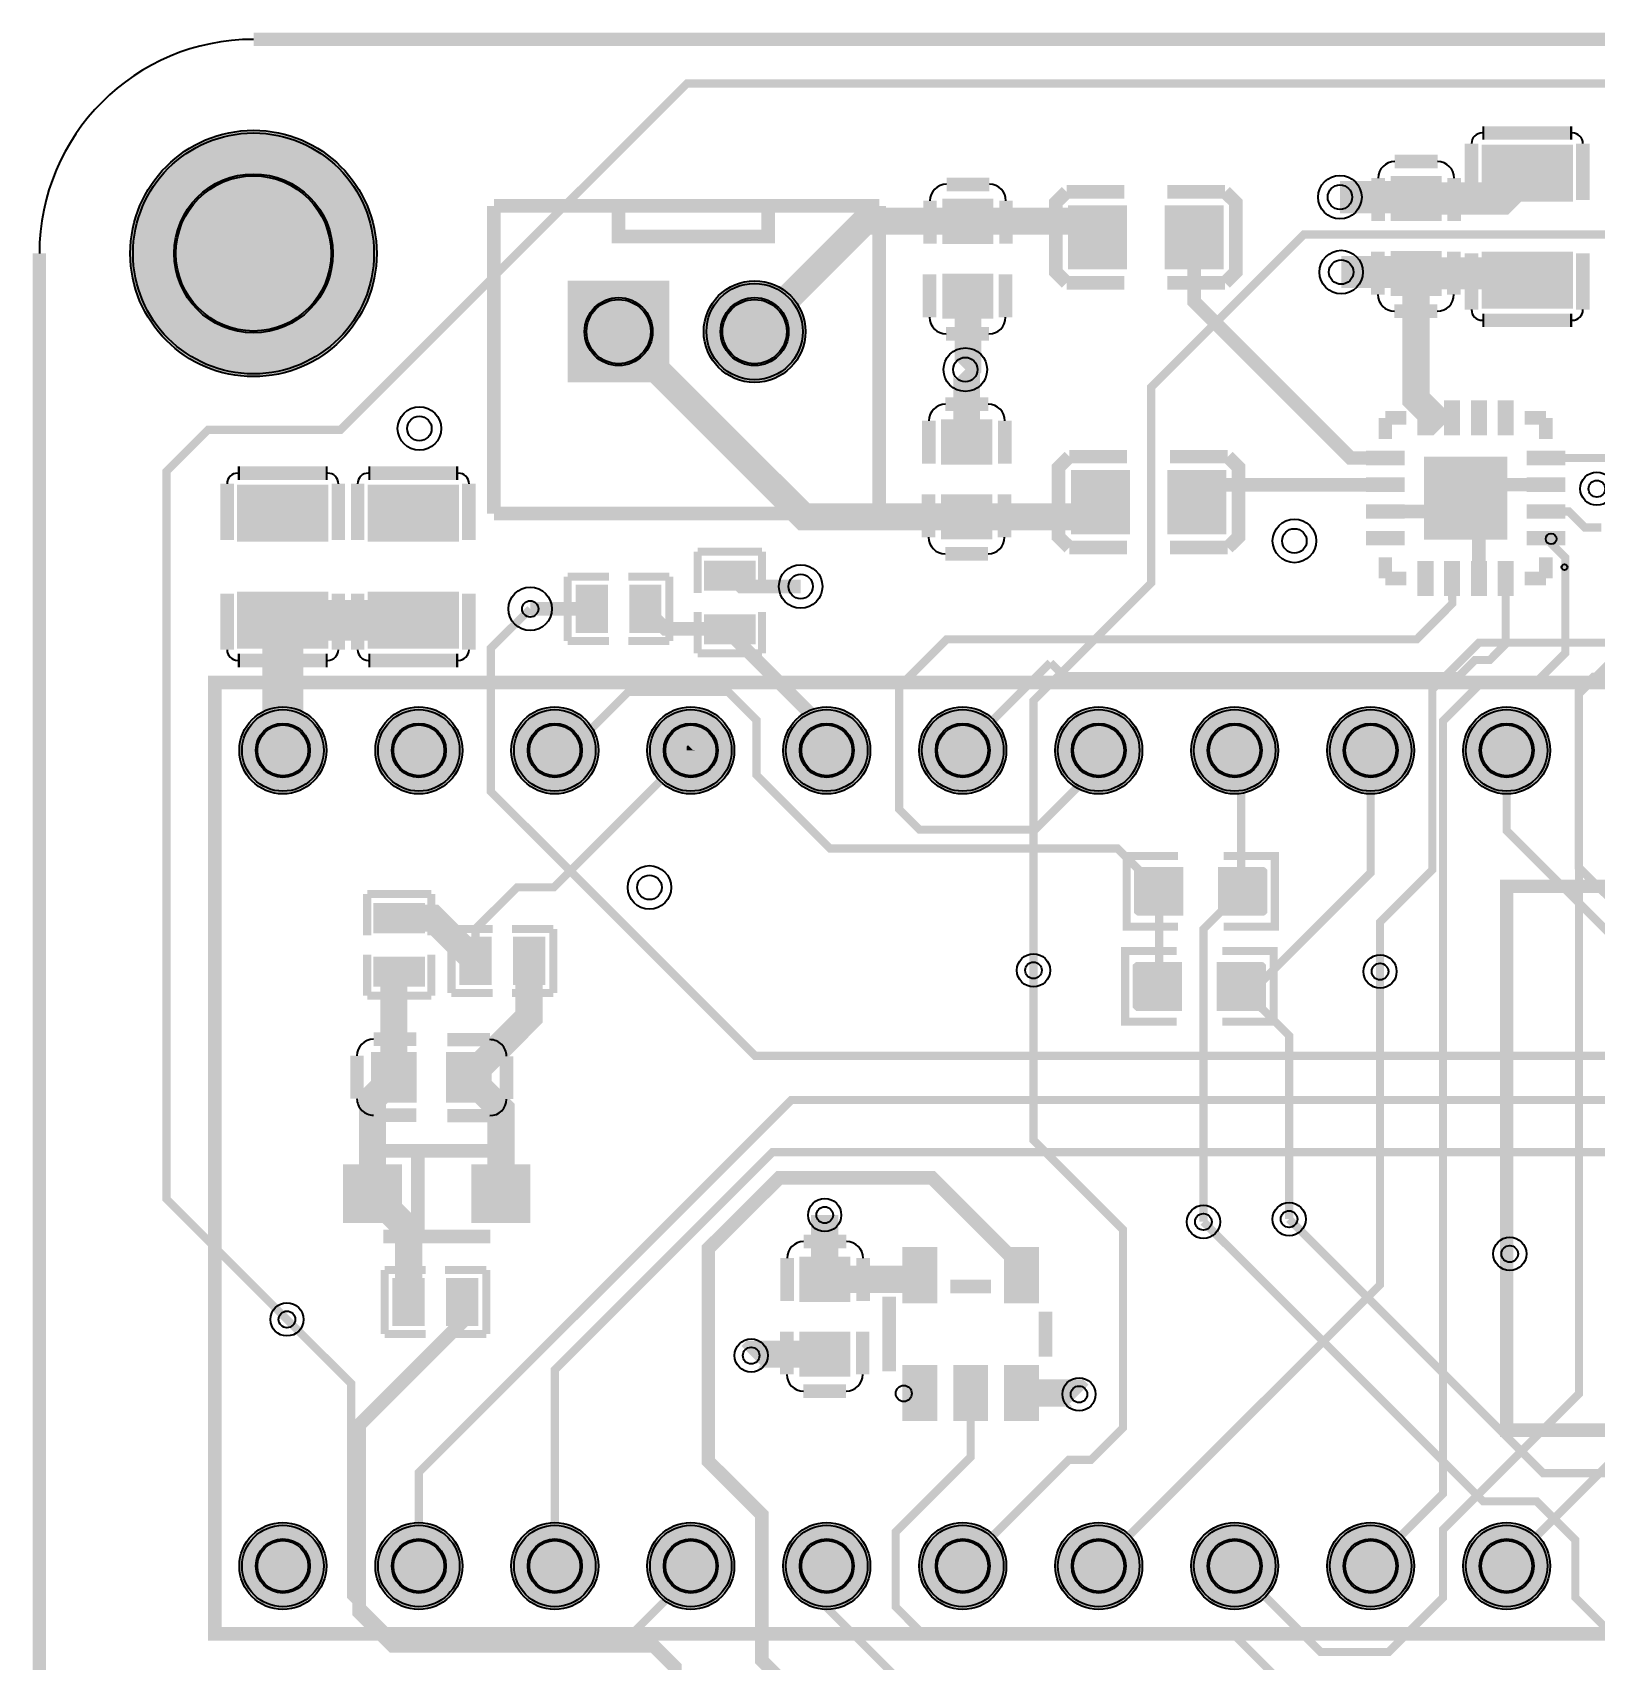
# Model space of a CAD drawing. Extents: x -5 to 3155, y -2761 to 5.
# Drawn here: x -5 to 1144, y -1192 to 5 of the extents above; entities that cross this region are included whole.
import ezdxf

# ---------------------------------------------------------------- set-up
doc = ezdxf.new("R2010")
doc.units = 9
for name, color, linetype, true_color in [('BoardOutLine', 7, 'Continuous', 0xff00ff), ('BottomLayer', 7, 'Continuous', 0x0000ff), ('BottomSolderMaskLayer', 7, 'Continuous', 0xaa00ff), ('Document', 7, 'Continuous', 0xffffff), ('Hole', 7, 'Continuous', 0x222222), ('Multi-Layer', 7, 'Continuous', 0xc0c0c0), ('TopLayer', 7, 'Continuous', 0xff0000), ('TopPasteMaskLayer', 7, 'Continuous', 0x808080), ('TopSilkLayer', 7, 'Continuous', 0xffcc00), ('TopSolderMaskLayer', 7, 'Continuous', 0x800080)]:
    doc.layers.add(name, color=color, linetype=linetype, true_color=true_color)

msp = doc.modelspace()

# ---------------------------------------------------------------- hatches: boundary and pattern name
at = {"layer": 'BottomSolderMaskLayer'}
for points in [[(66.9, -157.5, 1), (248.1, -157.5, 1)], [(388.6, -177.6), (463.4, -177.6), (463.4, -252.4), (388.6, -252.4)], [(488.6, -215, 1), (563.4, -215, 1)], [(147.1, -523.1, 1), (211.1, -523.1, 1)], [(247.1, -523.1, 1), (311.1, -523.1, 1)], [(347.1, -523.1, 1), (411.1, -523.1, 1)], [(447.1, -523.1, 1), (511.1, -523.1, 1)], [(547.1, -523.1, 1), (611.1, -523.1, 1)], [(647.1, -523.1, 1), (711.1, -523.1, 1)], [(747.1, -523.1, 1), (811.1, -523.1, 1)], [(847.1, -523.1, 1), (911.1, -523.1, 1)], [(947.1, -523.1, 1), (1011.1, -523.1, 1)], [(1047.1, -523.1, 1), (1111.1, -523.1, 1)], [(147.1, -1123.1, 1), (211.1, -1123.1, 1)], [(247.1, -1123.1, 1), (311.1, -1123.1, 1)], [(347.1, -1123.1, 1), (411.1, -1123.1, 1)], [(447.1, -1123.1, 1), (511.1, -1123.1, 1)], [(547.1, -1123.1, 1), (611.1, -1123.1, 1)], [(647.1, -1123.1, 1), (711.1, -1123.1, 1)], [(747.1, -1123.1, 1), (811.1, -1123.1, 1)], [(847.1, -1123.1, 1), (911.1, -1123.1, 1)], [(947.1, -1123.1, 1), (1011.1, -1123.1, 1)], [(1047.1, -1123.1, 1), (1111.1, -1123.1, 1)]]:
    msp.add_hatch(color=256, dxfattribs=at).paths.add_polyline_path(points)
at = {"layer": 'Multi-Layer'}
for points in [[(390.6, -179.6), (461.4, -179.6), (461.4, -250.4), (390.6, -250.4)], [(490.6, -215, 1), (561.4, -215, 1)], [(149.1, -523.1, 1), (209.1, -523.1, 1)], [(249.1, -523.1, 1), (309.1, -523.1, 1)], [(349.1, -523.1, 1), (409.1, -523.1, 1)], [(449.1, -523.1, 1), (509.1, -523.1, 1)], [(549.1, -523.1, 1), (609.1, -523.1, 1)], [(649.1, -523.1, 1), (709.1, -523.1, 1)], [(749.1, -523.1, 1), (809.1, -523.1, 1)], [(849.1, -523.1, 1), (909.1, -523.1, 1)], [(949.1, -523.1, 1), (1009.1, -523.1, 1)], [(1049.1, -523.1, 1), (1109.1, -523.1, 1)], [(149.1, -1123.1, 1), (209.1, -1123.1, 1)], [(249.1, -1123.1, 1), (309.1, -1123.1, 1)], [(349.1, -1123.1, 1), (409.1, -1123.1, 1)], [(449.1, -1123.1, 1), (509.1, -1123.1, 1)], [(549.1, -1123.1, 1), (609.1, -1123.1, 1)], [(649.1, -1123.1, 1), (709.1, -1123.1, 1)], [(749.1, -1123.1, 1), (809.1, -1123.1, 1)], [(849.1, -1123.1, 1), (909.1, -1123.1, 1)], [(949.1, -1123.1, 1), (1009.1, -1123.1, 1)], [(1049.1, -1123.1, 1), (1109.1, -1123.1, 1)]]:
    msp.add_hatch(color=256, dxfattribs=at).paths.add_polyline_path(points)
at = {"layer": 'TopLayer'}
for points in [[(1124.7, -78.7), (1124.7, -118.1), (1063.7, -118.1), (1063.7, -78.7)], [(994.8, -132.8), (994.8, -101.3), (1030.3, -101.3), (1030.3, -132.8)], [(665.2, -149.6), (665.2, -118.1), (700.6, -118.1), (700.6, -149.6)], [(798, -167.3), (758.6, -167.3), (758.6, -124), (798, -124)], [(868.9, -167.3), (829.5, -167.3), (829.5, -124), (868.9, -124)], [(994.8, -188), (994.8, -156.5), (1030.3, -156.5), (1030.3, -188)], [(1124.7, -157.4), (1124.7, -196.8), (1063.7, -196.8), (1063.7, -157.4)], [(665.2, -204.7), (665.2, -173.2), (700.6, -173.2), (700.6, -204.7)], [(1014.4, -266.6), (1024.3, -266.6), (1024.3, -290.3), (1014.4, -290.3)], [(1034.1, -266.6), (1043.9, -266.6), (1043.9, -290.3), (1034.1, -290.3)], [(1053.8, -266.6), (1063.6, -266.6), (1063.6, -290.3), (1053.8, -290.3)], [(1073.5, -266.6), (1083.3, -266.6), (1083.3, -290.3), (1073.5, -290.3)], [(699.6, -280.4), (699.6, -311.9), (664.2, -311.9), (664.2, -280.4)], [(978.1, -312.9), (978.1, -303.1), (1001.7, -303.1), (1001.7, -312.9)], [(1078.5, -367), (1019.4, -367), (1019.4, -308), (1078.5, -308)], [(1119.8, -303), (1119.8, -312.8), (1096.2, -312.8), (1096.2, -303)], [(800, -362.1), (760.6, -362.1), (760.6, -318.8), (800, -318.8)], [(870.9, -362.1), (831.5, -362.1), (831.5, -318.8), (870.9, -318.8)], [(978.1, -332.6), (978.1, -322.7), (1001.7, -322.7), (1001.7, -332.6)], [(1025.3, -313.9), (1072.6, -313.9), (1072.6, -361.1), (1025.3, -361.1), (1025.3, -313.9)], [(1119.8, -322.7), (1119.8, -332.5), (1096.2, -332.5), (1096.2, -322.7)], [(209.5, -328.9), (209.5, -368.3), (148.5, -368.3), (148.5, -328.9)], [(305.5, -328.9), (305.5, -368.3), (244.5, -368.3), (244.5, -328.9)], [(699.6, -335.5), (699.6, -367), (664.2, -367), (664.2, -335.5)], [(978.1, -352.3), (978.1, -342.4), (1001.7, -342.4), (1001.7, -352.3)], [(1119.8, -342.4), (1119.8, -352.2), (1096.2, -352.2), (1096.2, -342.4)], [(978.1, -371.9), (978.1, -362.1), (1001.7, -362.1), (1001.7, -371.9)], [(1119.8, -362.1), (1119.8, -371.9), (1096.2, -371.9), (1096.2, -362.1)], [(492, -404.4), (492, -384.7), (523.5, -384.7), (523.5, -404.4)], [(1024.3, -408.4), (1014.4, -408.4), (1014.4, -384.8), (1024.3, -384.8)], [(1043.9, -408.4), (1034.1, -408.4), (1034.1, -384.8), (1043.9, -384.8)], [(1063.6, -408.4), (1053.8, -408.4), (1053.8, -384.8), (1063.6, -384.8)], [(1083.3, -408.4), (1073.5, -408.4), (1073.5, -384.8), (1083.3, -384.8)], [(396.5, -403.3), (416.2, -403.3), (416.2, -434.7), (396.5, -434.7)], [(435.8, -403.3), (455.5, -403.3), (455.5, -434.7), (435.8, -434.7)], [(209.5, -407.7), (209.5, -447.1), (148.5, -447.1), (148.5, -407.7)], [(305.5, -407.7), (305.5, -447.1), (244.5, -447.1), (244.5, -407.7)], [(492, -443.8), (492, -424.1), (523.5, -424.1), (523.5, -443.8)], [(840.3, -643.8), (840.3, -609.8), (808.6, -609.8), (808.6, -643.8)], [(867.9, -643.8), (867.9, -609.8), (899.6, -609.8), (899.6, -643.8)], [(280.4, -636.6), (280.4, -656.3), (248.9, -656.3), (248.9, -636.6)], [(330.6, -693.7), (310.9, -693.7), (310.9, -662.2), (330.6, -662.2)], [(370, -693.7), (350.3, -693.7), (350.3, -662.2), (370, -662.2)], [(280.4, -676), (280.4, -695.7), (248.9, -695.7), (248.9, -676)], [(839.3, -713.7), (839.3, -679.7), (807.6, -679.7), (807.6, -713.7)], [(866.9, -713.7), (866.9, -679.7), (898.7, -679.7), (898.7, -713.7)], [(276.5, -781.3), (245, -781.3), (245, -745.9), (276.5, -745.9)], [(331.6, -781.3), (300.1, -781.3), (300.1, -745.9), (331.6, -745.9)], [(264.7, -868.9), (225.3, -868.9), (225.3, -829.5), (264.7, -829.5)], [(359.2, -868.9), (319.8, -868.9), (319.8, -829.5), (359.2, -829.5)], [(595.3, -896.4), (595.3, -927.9), (559.9, -927.9), (559.9, -896.4)], [(635.7, -889.5), (659.3, -889.5), (659.3, -928.9), (635.7, -928.9)], [(710.5, -889.5), (734.1, -889.5), (734.1, -928.9), (710.5, -928.9)], [(281.4, -944.6), (261.7, -944.6), (261.7, -913.2), (281.4, -913.2)], [(320.8, -944.6), (301.1, -944.6), (301.1, -913.2), (320.8, -913.2)], [(595.3, -951.5), (595.3, -983), (559.9, -983), (559.9, -951.5)], [(635.7, -976.1), (659.3, -976.1), (659.3, -1015.5), (635.7, -1015.5)], [(673.1, -976.1), (696.7, -976.1), (696.7, -1015.5), (673.1, -1015.5)], [(710.5, -976.1), (734.1, -976.1), (734.1, -1015.5), (710.5, -1015.5)]]:
    msp.add_hatch(color=256, dxfattribs=at).paths.add_polyline_path(points)
at = {"layer": 'TopPasteMaskLayer'}
for points in [[(1124.7, -78.7), (1124.7, -118.1), (1063.7, -118.1), (1063.7, -78.7)], [(994.8, -132.8), (994.8, -101.3), (1030.3, -101.3), (1030.3, -132.8)], [(665.2, -149.6), (665.2, -118.1), (700.6, -118.1), (700.6, -149.6)], [(798, -167.3), (758.6, -167.3), (758.6, -124), (798, -124)], [(868.9, -167.3), (829.5, -167.3), (829.5, -124), (868.9, -124)], [(994.8, -188), (994.8, -156.5), (1030.3, -156.5), (1030.3, -188)], [(1124.7, -157.4), (1124.7, -196.8), (1063.7, -196.8), (1063.7, -157.4)], [(665.2, -204.7), (665.2, -173.2), (700.6, -173.2), (700.6, -204.7)], [(1014.4, -266.6), (1024.3, -266.6), (1024.3, -290.3), (1014.4, -290.3)], [(1034.1, -266.6), (1043.9, -266.6), (1043.9, -290.3), (1034.1, -290.3)], [(1053.8, -266.6), (1063.6, -266.6), (1063.6, -290.3), (1053.8, -290.3)], [(1073.5, -266.6), (1083.3, -266.6), (1083.3, -290.3), (1073.5, -290.3)], [(699.6, -280.4), (699.6, -311.9), (664.2, -311.9), (664.2, -280.4)], [(978.1, -312.9), (978.1, -303.1), (1001.7, -303.1), (1001.7, -312.9)], [(1119.8, -303), (1119.8, -312.8), (1096.2, -312.8), (1096.2, -303)], [(800, -362.1), (760.6, -362.1), (760.6, -318.8), (800, -318.8)], [(870.9, -362.1), (831.5, -362.1), (831.5, -318.8), (870.9, -318.8)], [(978.1, -332.6), (978.1, -322.7), (1001.7, -322.7), (1001.7, -332.6)], [(1072.6, -361.1), (1025.3, -361.1), (1025.3, -313.9), (1072.6, -313.9)], [(1119.8, -322.7), (1119.8, -332.5), (1096.2, -332.5), (1096.2, -322.7)], [(209.5, -328.9), (209.5, -368.3), (148.5, -368.3), (148.5, -328.9)], [(305.5, -328.9), (305.5, -368.3), (244.5, -368.3), (244.5, -328.9)], [(699.6, -335.5), (699.6, -367), (664.2, -367), (664.2, -335.5)], [(978.1, -352.3), (978.1, -342.4), (1001.7, -342.4), (1001.7, -352.3)], [(1119.8, -342.4), (1119.8, -352.2), (1096.2, -352.2), (1096.2, -342.4)], [(978.1, -371.9), (978.1, -362.1), (1001.7, -362.1), (1001.7, -371.9)], [(1119.8, -362.1), (1119.8, -371.9), (1096.2, -371.9), (1096.2, -362.1)], [(492, -404.4), (492, -384.7), (523.5, -384.7), (523.5, -404.4)], [(1024.3, -408.4), (1014.4, -408.4), (1014.4, -384.8), (1024.3, -384.8)], [(1043.9, -408.4), (1034.1, -408.4), (1034.1, -384.8), (1043.9, -384.8)], [(1063.6, -408.4), (1053.8, -408.4), (1053.8, -384.8), (1063.6, -384.8)], [(1083.3, -408.4), (1073.5, -408.4), (1073.5, -384.8), (1083.3, -384.8)], [(396.5, -403.3), (416.2, -403.3), (416.2, -434.7), (396.5, -434.7)], [(435.8, -403.3), (455.5, -403.3), (455.5, -434.7), (435.8, -434.7)], [(209.5, -407.7), (209.5, -447.1), (148.5, -447.1), (148.5, -407.7)], [(305.5, -407.7), (305.5, -447.1), (244.5, -447.1), (244.5, -407.7)], [(492, -443.8), (492, -424.1), (523.5, -424.1), (523.5, -443.8)], [(807.1, -644.5), (838.6, -644.5), (840.5, -642.6), (840.5, -633.6), (826, -633.6), (826, -620.6), (840.5, -620.6), (840.5, -611.1), (838.6, -609.1), (807.1, -609.1), (805.1, -611.1), (805.1, -642.6)], [(901.2, -609.1), (869.7, -609.1), (867.7, -611.1), (867.7, -620), (882.3, -620), (882.3, -633), (867.7, -633), (867.7, -642.6), (869.7, -644.5), (901.2, -644.5), (903.1, -642.6), (903.1, -611.1)], [(280.4, -636.6), (280.4, -656.3), (248.9, -656.3), (248.9, -636.6)], [(330.6, -693.7), (310.9, -693.7), (310.9, -662.2), (330.6, -662.2)], [(370, -693.7), (350.3, -693.7), (350.3, -662.2), (370, -662.2)], [(280.4, -676), (280.4, -695.7), (248.9, -695.7), (248.9, -676)], [(806.1, -714.4), (837.6, -714.4), (839.5, -712.4), (839.5, -703.4), (825, -703.4), (825, -690.5), (839.5, -690.5), (839.5, -680.9), (837.6, -679), (806.1, -679), (804.1, -680.9), (804.1, -712.4)], [(900.2, -679), (868.7, -679), (866.7, -680.9), (866.7, -689.9), (881.3, -689.9), (881.3, -702.9), (866.7, -702.9), (866.7, -712.4), (868.7, -714.4), (900.2, -714.4), (902.1, -712.4), (902.1, -680.9)], [(276.5, -781.3), (245, -781.3), (245, -745.9), (276.5, -745.9)], [(331.6, -781.3), (300.1, -781.3), (300.1, -745.9), (331.6, -745.9)], [(264.7, -868.9), (225.3, -868.9), (225.3, -829.5), (264.7, -829.5)], [(359.2, -868.9), (319.8, -868.9), (319.8, -829.5), (359.2, -829.5)], [(595.3, -896.4), (595.3, -927.9), (559.9, -927.9), (559.9, -896.4)], [(635.7, -889.5), (659.3, -889.5), (659.3, -928.9), (635.7, -928.9)], [(710.5, -889.5), (734.1, -889.5), (734.1, -928.9), (710.5, -928.9)], [(281.4, -944.6), (261.7, -944.6), (261.7, -913.2), (281.4, -913.2)], [(320.8, -944.6), (301.1, -944.6), (301.1, -913.2), (320.8, -913.2)], [(595.3, -951.5), (595.3, -983), (559.9, -983), (559.9, -951.5)], [(635.7, -976.1), (659.3, -976.1), (659.3, -1015.5), (635.7, -1015.5)], [(673.1, -976.1), (696.7, -976.1), (696.7, -1015.5), (673.1, -1015.5)], [(710.5, -976.1), (734.1, -976.1), (734.1, -1015.5), (710.5, -1015.5)]]:
    msp.add_hatch(color=256, dxfattribs=at).paths.add_polyline_path(points)
at = {"layer": 'TopSolderMaskLayer'}
for points in [[(66.9, -157.5, 1), (248.1, -157.5, 1)], [(1127.8, -77.4), (1127.8, -119.4), (1060.6, -119.4), (1060.6, -77.4)], [(993.7, -133.7), (993.7, -100.5), (1031.4, -100.5), (1031.4, -133.7)], [(664.1, -150.5), (664.1, -117.2), (701.7, -117.2), (701.7, -150.5)], [(800, -169.3), (756.6, -169.3), (756.6, -122), (800, -122)], [(870.9, -169.3), (827.5, -169.3), (827.5, -122), (870.9, -122)], [(993.7, -188.8), (993.7, -155.6), (1031.4, -155.6), (1031.4, -188.8)], [(1127.8, -156.2), (1127.8, -198.1), (1060.6, -198.1), (1060.6, -156.2)], [(388.6, -177.6), (463.4, -177.6), (463.4, -252.4), (388.6, -252.4)], [(488.6, -215, 1), (563.4, -215, 1)], [(664.1, -205.6), (664.1, -172.3), (701.7, -172.3), (701.7, -205.6)], [(1013.4, -265.6), (1025.3, -265.6), (1025.3, -291.3), (1013.4, -291.3)], [(1033.1, -265.6), (1044.9, -265.6), (1044.9, -291.3), (1033.1, -291.3)], [(1052.8, -265.6), (1064.6, -265.6), (1064.6, -291.3), (1052.8, -291.3)], [(1072.5, -265.6), (1084.3, -265.6), (1084.3, -291.3), (1072.5, -291.3)], [(700.8, -279.5), (700.8, -312.8), (663.1, -312.8), (663.1, -279.5)], [(975.7, -313.3), (975.7, -302.6), (1004.1, -302.6), (1004.1, -313.3)], [(1079.5, -368), (1018.4, -368), (1018.4, -307), (1079.5, -307)], [(1122.2, -302.6), (1122.2, -313.3), (1093.8, -313.3), (1093.8, -302.6)], [(802, -364.1), (758.6, -364.1), (758.6, -316.8), (802, -316.8)], [(872.9, -364.1), (829.5, -364.1), (829.5, -316.8), (872.9, -316.8)], [(975.7, -333), (975.7, -322.3), (1004.1, -322.3), (1004.1, -333)], [(1122.2, -322.3), (1122.2, -332.9), (1093.8, -332.9), (1093.8, -322.3)], [(212.6, -327.7), (212.6, -369.6), (145.4, -369.6), (145.4, -327.7)], [(308.6, -327.7), (308.6, -369.6), (241.4, -369.6), (241.4, -327.7)], [(700.8, -334.7), (700.8, -367.9), (663.1, -367.9), (663.1, -334.7)], [(975.7, -352.7), (975.7, -342), (1004.1, -342), (1004.1, -352.7)], [(1122.2, -342), (1122.2, -352.6), (1093.8, -352.6), (1093.8, -342)], [(975.7, -372.3), (975.7, -361.6), (1004.1, -361.6), (1004.1, -372.3)], [(1122.2, -361.6), (1122.2, -372.3), (1093.8, -372.3), (1093.8, -361.6)], [(488.8, -405.7), (488.8, -383.5), (526.7, -383.5), (526.7, -405.7)], [(1025.3, -409.4), (1013.4, -409.4), (1013.4, -383.8), (1025.3, -383.8)], [(1044.9, -409.4), (1033.1, -409.4), (1033.1, -383.8), (1044.9, -383.8)], [(1064.6, -409.4), (1052.8, -409.4), (1052.8, -383.8), (1064.6, -383.8)], [(1084.3, -409.4), (1072.5, -409.4), (1072.5, -383.8), (1084.3, -383.8)], [(212.6, -406.4), (212.6, -448.3), (145.4, -448.3), (145.4, -406.4)], [(308.6, -406.4), (308.6, -448.3), (241.4, -448.3), (241.4, -406.4)], [(394.5, -401.3), (418.2, -401.3), (418.2, -436.7), (394.5, -436.7)], [(433.8, -401.3), (457.5, -401.3), (457.5, -436.7), (433.8, -436.7)], [(488.8, -445), (488.8, -422.9), (526.7, -422.9), (526.7, -445)], [(147.1, -523.1, 1), (211.1, -523.1, 1)], [(247.1, -523.1, 1), (311.1, -523.1, 1)], [(347.1, -523.1, 1), (411.1, -523.1, 1)], [(447.1, -523.1, 1), (511.1, -523.1, 1)], [(547.1, -523.1, 1), (611.1, -523.1, 1)], [(647.1, -523.1, 1), (711.1, -523.1, 1)], [(747.1, -523.1, 1), (811.1, -523.1, 1)], [(847.1, -523.1, 1), (911.1, -523.1, 1)], [(947.1, -523.1, 1), (1011.1, -523.1, 1)], [(1047.1, -523.1, 1), (1111.1, -523.1, 1)], [(841.3, -644.8), (841.3, -608.8), (807.6, -608.8), (807.6, -644.8)], [(866.9, -644.8), (866.9, -608.8), (900.6, -608.8), (900.6, -644.8)], [(283.6, -635.4), (283.6, -657.6), (245.7, -657.6), (245.7, -635.4)], [(332.6, -695.7), (308.9, -695.7), (308.9, -660.2), (332.6, -660.2)], [(372, -695.7), (348.3, -695.7), (348.3, -660.2), (372, -660.2)], [(283.6, -674.8), (283.6, -696.9), (245.7, -696.9), (245.7, -674.8)], [(840.3, -714.7), (840.3, -678.7), (806.6, -678.7), (806.6, -714.7)], [(865.9, -714.7), (865.9, -678.7), (899.7, -678.7), (899.7, -714.7)], [(277.5, -782.3), (244, -782.3), (244, -744.9), (277.5, -744.9)], [(332.6, -782.3), (299.1, -782.3), (299.1, -744.9), (332.6, -744.9)], [(266.7, -870.9), (223.3, -870.9), (223.3, -827.5), (266.7, -827.5)], [(361.2, -870.9), (317.8, -870.9), (317.8, -827.5), (361.2, -827.5)], [(596.5, -895.5), (596.5, -928.8), (558.8, -928.8), (558.8, -895.5)], [(634.7, -888.5), (660.3, -888.5), (660.3, -929.9), (634.7, -929.9)], [(709.5, -888.5), (735.1, -888.5), (735.1, -929.9), (709.5, -929.9)], [(283.4, -946.6), (259.7, -946.6), (259.7, -911.2), (283.4, -911.2)], [(322.8, -946.6), (299.1, -946.6), (299.1, -911.2), (322.8, -911.2)], [(596.5, -950.6), (596.5, -983.9), (558.8, -983.9), (558.8, -950.6)], [(634.7, -975.2), (660.3, -975.2), (660.3, -1016.5), (634.7, -1016.5)], [(672.1, -975.2), (697.7, -975.2), (697.7, -1016.5), (672.1, -1016.5)], [(709.5, -975.2), (735.1, -975.2), (735.1, -1016.5), (709.5, -1016.5)], [(147.1, -1123.1, 1), (211.1, -1123.1, 1)], [(247.1, -1123.1, 1), (311.1, -1123.1, 1)], [(347.1, -1123.1, 1), (411.1, -1123.1, 1)], [(447.1, -1123.1, 1), (511.1, -1123.1, 1)], [(547.1, -1123.1, 1), (611.1, -1123.1, 1)], [(647.1, -1123.1, 1), (711.1, -1123.1, 1)], [(747.1, -1123.1, 1), (811.1, -1123.1, 1)], [(847.1, -1123.1, 1), (911.1, -1123.1, 1)], [(947.1, -1123.1, 1), (1011.1, -1123.1, 1)], [(1047.1, -1123.1, 1), (1111.1, -1123.1, 1)]]:
    msp.add_hatch(color=256, dxfattribs=at).paths.add_polyline_path(points)

# ---------------------------------------------------------------- linework, layer by layer
at = {"layer": 'BoardOutLine', "const_width": 10}
for points in [[(157.5, 0), (2992.1, 0)], [(0, -2598.4), (0, -157.5)]]:
    msp.add_lwpolyline(points, dxfattribs=at)
at = {"layer": 'BoardOutLine'}
msp.add_arc((157.5, -157.5), 157.5, 90, 180, dxfattribs=at)
at = {"layer": 'BottomLayer', "const_width": 6}
for points in [[(2197.3, -84.6), (1467.2, -84.6), (1408.1, -143.6), (929.9, -143.6), (817.7, -255.8), (817.7, -399.9), (731.1, -486.5), (731.1, -684.8)], [(1644.2, -158.4), (1615.7, -186.9), (1615.7, -402.4), (1574.4, -443.8), (1058.8, -443.8), (1024.4, -478.2), (1024.4, -611), (986, -649.4), (986, -685.8)], [(361, -419), (332, -448), (332, -553.4), (526.5, -747.8), (1212.8, -747.8), (1527, -1062), (1800, -1062), (1832, -1094), (1832, -1209), (1907, -1284), (1907, -1495.7), (2058.5, -1647.2), (2058.5, -2277), (2296.7, -2515.1), (2506.3, -2515.1), (2543.7, -2477.7), (2543.7, -2441.3)], [(1279.1, -523.1), (1225, -469), (1143, -469), (1132, -480), (1132, -609), (1549, -1026), (2072, -1026), (2132, -1086), (2132, -1222), (2212.3, -1302.3), (2212.3, -1526.4)], [(2112.3, -1526.4), (2112.3, -1351.3), (1932, -1171), (1932, -1088), (1886, -1042), (1539, -1042), (1079.1, -582.1), (1079.1, -523.1)], [(279.1, -1123.1), (279.1, -1054.2), (553, -780.3), (1206.4, -780.3)], [(379.1, -1123.1), (379.1, -978.8), (539.2, -818.7), (1207.4, -818.7), (1207.4, -818.7)], [(856.1, -869.8), (1061.8, -1075.5), (1101.1, -1075.5), (1129.6, -1104), (1129.6, -1146.3), (1363.8, -1380.6), (1402.9, -1380.6)], [(919.1, -867.9), (1106, -1054.8), (1189.7, -1054.8), (1225.1, -1090.2)], [(479.1, -1123), (479.1, -1129.7), (433, -1175.9), (259.8, -1175.9), (229.3, -1145.4), (229.3, -988.9), (182.1, -941.7)]]:
    msp.add_lwpolyline(points, dxfattribs=at)
at = {"layer": 'BottomSolderMaskLayer'}
for centre, radius in [((157.5, -157.5), 90.6), ((157.5, -157.5), 58.4), ((526, -215), 37.4), ((426, -215), 25), ((526, -215), 25), ((179.1, -523.1), 32), ((279.1, -523.1), 32), ((379.1, -523.1), 32), ((479.1, -523.1), 32), ((579.1, -523.1), 32), ((679.1, -523.1), 32), ((779.1, -523.1), 32), ((879.1, -523.1), 32), ((979.1, -523.1), 32), ((1079.1, -523.1), 32), ((179.1, -523.1), 19.9), ((279.1, -523.1), 19.9), ((379.1, -523.1), 19.9), ((479.1, -523.1), 19.9), ((579.1, -523.1), 19.9), ((679.1, -523.1), 19.9), ((779.1, -523.1), 19.9), ((879.1, -523.1), 19.9), ((979.1, -523.1), 19.9), ((1079.1, -523.1), 19.9), ((179.1, -1123.1), 32), ((279.1, -1123.1), 32), ((379.1, -1123.1), 32), ((479.1, -1123.1), 32), ((579.1, -1123.1), 32), ((679.1, -1123.1), 32), ((779.1, -1123.1), 32), ((879.1, -1123.1), 32), ((979.1, -1123.1), 32), ((1079.1, -1123.1), 32), ((179.1, -1123.1), 19.9), ((279.1, -1123.1), 19.9), ((379.1, -1123.1), 19.9), ((479.1, -1123.1), 19.9), ((579.1, -1123.1), 19.9), ((679.1, -1123.1), 19.9), ((779.1, -1123.1), 19.9), ((879.1, -1123.1), 19.9), ((979.1, -1123.1), 19.9), ((1079.1, -1123.1), 19.9)]:
    msp.add_circle(centre, radius, dxfattribs=at)
at = {"layer": 'Document'}
for centre, radius in [((1111.8, -367.5), 3.94), ((635.7, -996.2), 5.91)]:
    msp.add_circle(centre, radius, dxfattribs=at)
at = {"layer": 'Hole'}
for centre, radius in [((956.5, -116.1), 9), ((957.4, -171.2), 9), ((681, -243), 9), ((279.5, -286.3), 9), ((1145.4, -330.6), 6.1), ((923, -369), 9), ((559.9, -402.5), 9), ((361, -419), 6), ((448.7, -623.9), 9), ((731.1, -684.9), 6.1), ((986, -685.8), 6.1), ((577.6, -864.9), 6.1), ((856.1, -869.9), 6.1), ((919.1, -867.9), 6.1), ((1081.4, -893.5), 6.1), ((182.1, -941.7), 6.1), ((523.5, -968.3), 6.1), ((764.6, -996.8), 6.1)]:
    msp.add_circle(centre, radius, dxfattribs=at)
at = {"layer": 'Multi-Layer'}
for centre, radius in [((157.5, -157.5), 88.6), ((157.5, -157.5), 57.1), ((956.5, -116.1), 16), ((957.4, -171.2), 16), ((426, -215), 23.6), ((526, -215), 35.4), ((526, -215), 23.6), ((681, -243), 16), ((279.5, -286.3), 16), ((1145.4, -330.6), 12.2), ((923, -369), 16), ((559.9, -402.5), 16), ((361, -419), 16), ((179.1, -523.1), 30), ((279.1, -523.1), 30), ((379.1, -523.1), 30), ((479.1, -523.1), 30), ((579.1, -523.1), 30), ((679.1, -523.1), 30), ((779.1, -523.1), 30), ((879.1, -523.1), 30), ((979.1, -523.1), 30), ((1079.1, -523.1), 30), ((179.1, -523.1), 18.7), ((279.1, -523.1), 18.7), ((379.1, -523.1), 18.7), ((479.1, -523.1), 18.7), ((579.1, -523.1), 18.7), ((679.1, -523.1), 18.7), ((779.1, -523.1), 18.7), ((879.1, -523.1), 18.7), ((979.1, -523.1), 18.7), ((1079.1, -523.1), 18.7), ((448.7, -623.9), 16), ((731.1, -684.9), 12.2), ((986, -685.8), 12.2), ((577.6, -864.9), 12.2), ((856.1, -869.9), 12.2), ((919.1, -867.9), 12.2), ((1081.4, -893.5), 12.2), ((182.1, -941.7), 12.2), ((523.5, -968.3), 12.2), ((764.6, -996.8), 12.2), ((179.1, -1123.1), 30), ((279.1, -1123.1), 30), ((379.1, -1123.1), 30), ((479.1, -1123.1), 30), ((579.1, -1123.1), 30), ((679.1, -1123.1), 30), ((779.1, -1123.1), 30), ((879.1, -1123.1), 30), ((979.1, -1123.1), 30), ((1079.1, -1123.1), 30), ((179.1, -1123.1), 18.7), ((279.1, -1123.1), 18.7), ((379.1, -1123.1), 18.7), ((479.1, -1123.1), 18.7), ((579.1, -1123.1), 18.7), ((679.1, -1123.1), 18.7), ((779.1, -1123.1), 18.7), ((879.1, -1123.1), 18.7), ((979.1, -1123.1), 18.7), ((1079.1, -1123.1), 18.7)]:
    msp.add_circle(centre, radius, dxfattribs=at)
at = {"layer": 'TopLayer'}
for points, const_width in [([(182.1, -941.7), (93.5, -853.1), (93.5, -317.8), (124, -287.3), (221.4, -287.3), (476.3, -32.5), (1278.2, -32.5), (1298.9, -53.1), (1298.9, -110.2), (1326.5, -137.7), (1968.4, -137.7), (2021.8, -191.1)], 6), ([(1094.2, -98.4), (1075.5, -117.1), (1012.5, -117.1)], 23.6), ([(1012.5, -117.1), (1011.6, -116.1), (956.5, -116.1)], 23.6), ([(526, -215), (607.2, -133.8), (682.9, -133.8)], 19.7), ([(778.3, -145.6), (766.5, -133.8), (682.9, -133.8)], 19.7), ([(989.9, -308), (964.3, -308), (849.2, -192.9), (849.2, -145.6)], 10), ([(957.4, -171.2), (1012.5, -171.2), (1012.5, -172.2)], 23.6), ([(1012.5, -172.2), (1094.2, -172.2), (1094.2, -177.1)], 23.6), ([(1012.5, -172.2), (1012.5, -264.7), (1032.2, -284.4)], 20), ([(682.9, -188.9), (682.9, -241.1), (681, -243)], 19.7), ([(426, -215), (562.3, -351.3), (681.9, -351.3)], 19.7), ([(681, -243), (681.9, -243.9), (681.9, -296.2)], 19.7), ([(1205.4, -308), (1108, -308), (1108, -307.9)], 6), ([(989.9, -327.7), (864, -327.7), (851.2, -340.5)], 10), ([(1115.9, -327.6), (1060.8, -327.6), (1049.9, -338.5), (1049, -337.5), (1049, -337.5)], 10), ([(780.3, -340.5), (769.5, -351.3), (681.9, -351.3)], 19.7), ([(982, -347.4), (1039.1, -347.4), (1049, -337.5)], 10), ([(1058.7, -404.4), (1058.7, -347.3), (1049, -337.5)], 10), ([(1108, -347.3), (1124.7, -347.3), (1136.5, -359.1), (1148.7, -359.1)], 6), ([(879.1, -1123.1), (942.4, -1186.4), (992.3, -1186.4), (1032.3, -1146.4), (1032.3, -1096.4), (1132.3, -996.4), (1132.3, -481.4), (1205.4, -408.3), (1205.4, -363.1)], 6), ([(1108, -367), (1122.3, -381.3), (1122.3, -451.4), (1102.3, -471.4), (1062.3, -471.4), (1032.3, -501.4), (1032.3, -1069.9), (979.1, -1123.1)], 6), ([(508, -394.3), (516.2, -402.5), (559.9, -402.5)], 10), ([(1039, -396.5), (1039.1, -415.1), (1013, -441.4), (667.3, -441.4), (632.3, -476.4), (632.3, -566.4), (647.3, -581.4), (732.3, -581.4), (779.1, -534.4), (779.1, -523)], 6), ([(1078.4, -396.6), (1078.4, -444.8), (1066.7, -456.6), (1055.8, -456.6), (1044, -468.4), (753.4, -468.4), (743.6, -458.5)], 6), ([(179, -427.4), (275, -427.4)], 30), ([(179, -427.4), (179.1, -427.5), (179.1, -523.1)], 30), ([(361, -419), (406.3, -419), (406.3, -419)], 10), ([(445.7, -419), (460.4, -433.7), (508, -433.7)], 10), ([(1079.1, -1123.1), (1176.9, -1025.3), (1176.9, -624.8), (1233, -568.8), (1233, -477.2), (1276.2, -433.9), (1276.2, -417.2)], 6), ([(508, -433.7), (508, -437.1), (579.1, -508.2), (579.1, -523.1)], 10), ([(743.6, -458.5), (679.1, -523)], 6), ([(597.3, -595.3), (581.5, -595.3), (527.4, -541.2), (527.4, -500.9), (506.8, -480.2), (433, -480.2), (390.1, -523.1), (379.1, -523.1)], 6), ([(479.1, -523.1), (378.3, -623.9), (351.3, -623.9), (320.8, -654.4), (320.8, -678)], 6), ([(479.2, -521.4), (479.1, -521.5), (479.1, -523.1)], 6), ([(1879.1, -523), (1879.1, -548.4), (1329.4, -1098.1), (1329.4, -1176.9), (1267.4, -1238.8), (943.6, -1238.8), (879.7, -1174.9), (651.4, -1174.9), (629.8, -1153.2), (629.8, -1098.1), (684.9, -1043), (684.9, -995.8)], 6), ([(879.1, -523.1), (883.8, -527.7), (883.8, -626.8)], 6), ([(979.1, -523), (979.1, -613), (895.4, -696.7), (882.8, -696.7)], 6), ([(824.5, -626.8), (793, -595.3), (597.3, -595.3)], 6), ([(823.5, -696.7), (823.5, -627.8), (824.5, -626.8)], 6), ([(883.8, -626.8), (856.1, -654.5), (856.1, -869.9)], 6), ([(320.8, -678), (289.3, -646.5), (264.7, -646.5)], 19.7), ([(360.1, -678), (360.1, -719.3), (315.9, -763.6)], 20), ([(264.7, -685.9), (260.7, -689.8), (260.7, -763.6)], 20), ([(679.1, -1123.1), (757.1, -1045), (773.4, -1045), (797, -1021.4), (797, -875.8), (731.1, -809.8), (731.1, -684.9)], 6), ([(986, -685.8), (986, -916.2), (779.1, -1123.1)], 6), ([(882.8, -696.7), (919.1, -732.9), (919.1, -867.9)], 6), ([(260.7, -763.6), (245, -779.3), (245, -849.2)], 20), ([(315.9, -763.6), (339.5, -787.2), (339.5, -849.2)], 20), ([(1087.3, -1440.6), (876.8, -1230), (568.8, -1230), (531.4, -1192.7), (531.4, -1085.4), (492, -1046.1), (492, -889.6), (544.2, -837.5), (656.4, -837.5), (721.3, -902.3)], 10), ([(245, -849.2), (271.6, -875.8), (271.6, -928.9)], 20), ([(577.6, -912.2), (577.6, -864.9), (577.6, -864.9)], 20), ([(647.5, -909.2), (644.5, -912.2), (577.6, -912.2)], 20), ([(311, -928.9), (311, -943.6), (235.2, -1019.4), (235.2, -1157.2), (259.8, -1181.8), (451.7, -1181.8), (467.4, -1197.5), (467.4, -1224.1), (493, -1249.7), (861, -1249.7), (902.3, -1291), (902.3, -1560.6)], 10), ([(523.5, -968.3), (524.5, -967.3), (577.6, -967.3)], 20), ([(579.1, -1123), (579.1, -1153.7), (628.8, -1203.4), (881.7, -1203.4), (952, -1273.7), (1117.3, -1273.7), (1179.8, -1336.3), (1179.8, -1885.3), (1229, -1934.5), (1960.1, -1934.5), (2017.2, -1877.5), (2017.2, -1435.6), (2258.3, -1194.6), (2854.6, -1194.6), (2908.7, -1140.4), (2908.7, -1017.7), (2959.7, -966.7)], 6), ([(722.3, -995.8), (763.6, -995.8), (764.6, -996.8)], 20)]:
    msp.add_lwpolyline(points, dxfattribs=dict(at, const_width=const_width))
at = {"layer": 'TopSilkLayer'}
for points, const_width in [([(1053.3, -118.1), (1053.3, -76.7)], 10), ([(1061.1, -68.9), (1062.7, -68.9)], 10), ([(1125.7, -68.9), (1062.7, -68.9)], 10), ([(1126.5, -68.9), (1125.7, -68.9)], 10), ([(1127.3, -68.9), (1125.7, -68.9)], 10), ([(1135.2, -118.1), (1135.2, -76.7)], 10), ([(996.8, -89.9), (1028.3, -89.9)], 10), ([(667.2, -106.7), (698.7, -106.7)], 10), ([(747.6, -121.2), (747.6, -120), (755.5, -112.2)], 10), ([(798, -112.2), (755.5, -112.2)], 10), ([(829.5, -112.2), (872, -112.2)], 10), ([(879.9, -121.2), (879.9, -120), (872, -112.2)], 10), ([(984.6, -133.6), (984.6, -102.1)], 10), ([(1040.5, -133.6), (1040.5, -102.1)], 10), ([(617.7, -122.5), (334.3, -122.5)], 10), ([(334.3, -122.5), (334.3, -348.9)], 10), ([(617.7, -348.9), (617.7, -122.5)], 10), ([(655, -150.3), (655, -118.8)], 10), ([(710.9, -150.3), (710.9, -118.8)], 10), ([(747.6, -170), (747.6, -121.2)], 10), ([(879.9, -170), (879.9, -121.2)], 10), ([(536, -125), (536, -145), (426, -145), (426, -125), (426, -125)], 10), ([(984.4, -156.3), (984.4, -187.8)], 10), ([(1040.3, -156.3), (1040.3, -187.8)], 10), ([(1053.3, -157.4), (1053.3, -198.8)], 10), ([(1135.2, -157.4), (1135.2, -198.8)], 10), ([(747.6, -170), (747.6, -171.2), (755.5, -179.1)], 10), ([(879.9, -170), (879.9, -171.2), (872, -179.1)], 10), ([(654.7, -173), (654.7, -204.5)], 10), ([(710.6, -173), (710.6, -204.5)], 10), ([(798, -179.1), (755.5, -179.1)], 10), ([(829.5, -179.1), (872, -179.1)], 10), ([(996.6, -200), (1028.1, -200)], 10), ([(1061.1, -206.7), (1062.7, -206.7)], 10), ([(1125.7, -206.7), (1062.7, -206.7)], 10), ([(1127.3, -206.7), (1125.7, -206.7)], 10), ([(666.9, -216.7), (698.4, -216.7)], 10), ([(697.9, -268.4), (666.4, -268.4)], 10), ([(1005.3, -278.5), (989.9, -278.5)], 10), ([(989.9, -294), (989.9, -278.5)], 10), ([(1108, -278.5), (1092.4, -278.5)], 10), ([(1108, -293.9), (1108, -278.5)], 10), ([(654.2, -312.1), (654.2, -280.6)], 10), ([(710.1, -312.1), (710.1, -280.6)], 10), ([(749.6, -316.1), (749.6, -314.9), (757.5, -307)], 10), ([(749.6, -364.9), (749.6, -316.1)], 10), ([(800, -307), (757.5, -307)], 10), ([(831.5, -307), (874, -307)], 10), ([(881.9, -316.1), (881.9, -314.9), (874, -307)], 10), ([(881.9, -364.9), (881.9, -316.1)], 10), ([(138.1, -368.3), (138.1, -327)], 10), ([(145.9, -319.1), (147.5, -319.1)], 10), ([(210.5, -319.1), (147.5, -319.1)], 10), ([(211.3, -319.1), (210.5, -319.1)], 10), ([(212.1, -319.1), (210.5, -319.1)], 10), ([(219.9, -368.3), (219.9, -327)], 10), ([(234.1, -368.3), (234.1, -327)], 10), ([(241.9, -319.1), (243.5, -319.1)], 10), ([(306.5, -319.1), (243.5, -319.1)], 10), ([(307.3, -319.1), (306.5, -319.1)], 10), ([(308.1, -319.1), (306.5, -319.1)], 10), ([(315.9, -368.3), (315.9, -327)], 10), ([(654, -334.8), (654, -366.3)], 10), ([(709.8, -334.8), (709.8, -366.3)], 10), ([(334.3, -348.9), (617.7, -348.9)], 10), ([(749.6, -364.9), (749.6, -366.1), (757.5, -373.9)], 10), ([(800, -373.9), (757.5, -373.9)], 10), ([(831.5, -373.9), (874, -373.9)], 10), ([(881.9, -364.9), (881.9, -366.1), (874, -373.9)], 10), ([(484.1, -376.9), (531.4, -376.9)], 5.91), ([(484.1, -407.2), (484.1, -376.9)], 5.91), ([(531.4, -407.2), (531.4, -376.9)], 5.91), ([(697.7, -378.5), (666.2, -378.5)], 10), ([(989.9, -396.6), (989.9, -381)], 10), ([(1108, -396.6), (1108, -381)], 10), ([(388.6, -395.4), (388.6, -442.6)], 5.91), ([(418.9, -395.4), (388.6, -395.4)], 5.91), ([(433.1, -395.4), (463.4, -395.4)], 5.91), ([(463.4, -395.4), (463.4, -442.6)], 5.91), ([(989.9, -396.6), (1005.3, -396.6)], 10), ([(1092.4, -396.6), (1108, -396.6)], 10), ([(138.1, -407.7), (138.1, -449)], 10), ([(219.9, -407.7), (219.9, -449)], 10), ([(234.1, -407.7), (234.1, -449)], 10), ([(315.9, -407.7), (315.9, -449)], 10), ([(484.1, -421.4), (484.1, -451.7)], 5.91), ([(531.4, -421.4), (531.4, -451.7)], 5.91), ([(418.9, -442.6), (388.6, -442.6)], 5.91), ([(433.1, -442.6), (463.4, -442.6)], 5.91), ([(145.9, -456.9), (147.5, -456.9)], 10), ([(210.5, -456.9), (147.5, -456.9)], 10), ([(212.1, -456.9), (210.5, -456.9)], 10), ([(241.9, -456.9), (243.5, -456.9)], 10), ([(306.5, -456.9), (243.5, -456.9)], 10), ([(308.1, -456.9), (306.5, -456.9)], 10), ([(484.1, -451.7), (531.4, -451.7)], 5.91), ([(837.3, -652.8), (799.6, -652.8), (799.6, -600.8), (837.3, -600.8)], 6), ([(870.9, -652.8), (908.6, -652.8), (908.6, -600.8), (870.9, -600.8)], 6), ([(288.3, -628.8), (241.1, -628.8)], 5.91), ([(241.1, -659.1), (241.1, -628.8)], 5.91), ([(288.3, -659.1), (288.3, -628.8)], 5.91), ([(303.1, -701.6), (303.1, -654.4)], 5.91), ([(333.4, -654.4), (303.1, -654.4)], 5.91), ([(347.6, -654.4), (377.9, -654.4)], 5.91), ([(377.9, -701.6), (377.9, -654.4)], 5.91), ([(836.3, -722.7), (798.6, -722.7), (798.6, -670.7), (836.3, -670.7)], 6), ([(869.9, -722.7), (907.7, -722.7), (907.7, -670.7), (869.9, -670.7)], 6), ([(241.1, -673.3), (241.1, -703.6)], 5.91), ([(288.3, -673.3), (288.3, -703.6)], 5.91), ([(288.3, -703.6), (241.1, -703.6)], 5.91), ([(333.4, -701.6), (303.1, -701.6)], 5.91), ([(347.6, -701.6), (377.9, -701.6)], 5.91), ([(277.3, -735.6), (245.8, -735.6)], 10), ([(300, -735.9), (331.4, -735.9)], 10), ([(233.6, -779.3), (233.6, -747.8)], 10), ([(343.6, -779.6), (343.6, -748.1)], 10), ([(277.3, -791.5), (245.8, -791.5)], 10), ([(300, -791.8), (331.4, -791.8)], 10), ([(252.9, -817.7), (331.6, -817.7)], 10), ([(278.4, -817.7), (278.4, -880.7)], 10), ([(252.9, -880.7), (331.6, -880.7)], 10), ([(593.6, -884.4), (562.1, -884.4)], 10), ([(549.9, -928.1), (549.9, -896.6)], 10), ([(605.8, -928.1), (605.8, -896.6)], 10), ([(253.9, -952.5), (253.9, -905.3)], 5.91), ([(284.2, -905.3), (253.9, -905.3)], 5.91), ([(298.4, -905.3), (328.7, -905.3)], 5.91), ([(328.7, -952.5), (328.7, -905.3)], 5.91), ([(624.9, -925), (624.9, -980)], 10), ([(669.9, -917.5), (699.9, -917.5)], 10), ([(739.9, -935.9), (739.9, -969.1)], 10), ([(284.2, -952.5), (253.9, -952.5)], 5.91), ([(298.4, -952.5), (328.7, -952.5)], 5.91), ([(549.7, -950.8), (549.7, -982.2)], 10), ([(605.5, -950.8), (605.5, -982.2)], 10), ([(593.3, -994.4), (561.8, -994.4)], 10)]:
    msp.add_lwpolyline(points, dxfattribs=dict(at, const_width=const_width))
at = {"layer": 'TopSilkLayer', "const_width": 10}
for points in [[(129.1, -1173.1), (129.1, -473.1), (2529.1, -473.1), (2529.1, -1173.1), (129.1, -1173.1)], [(1079.1, -1023.1), (1079.1, -623.1), (1479.1, -623.1), (1479.1, -1023.1), (1079.1, -1023.1)]]:
    msp.add_lwpolyline(points, close=True, dxfattribs=at)
at = {"layer": 'TopSilkLayer'}
msp.add_circle((1121.6, -388.3), 2.14, dxfattribs=at)
for centre, radius, start, end in [((1061.1, -76.7), 7.88, 90, 180), ((1127.3, -76.7), 7.88, 0, 90), ((996.8, -102.1), 12.2, 90, 180), ((1028.3, -102.1), 12.2, 0, 90), ((667.2, -118.8), 12.2, 90, 180), ((698.7, -118.8), 12.2, 0, 90), ((996.6, -187.8), 12.2, 180, 270), ((1028.1, -187.8), 12.2, 270, 0), ((1061.1, -198.8), 7.88, 180, 270), ((1127.3, -198.8), 7.88, 270, 0), ((666.9, -204.5), 12.2, 180, 270), ((698.4, -204.5), 12.2, 270, 0), ((666.4, -280.6), 12.2, 90, 180), ((697.9, -280.6), 12.2, 0, 90), ((145.9, -327), 7.88, 90, 180), ((212.1, -327), 7.88, 0, 90), ((241.9, -327), 7.88, 90, 180), ((308.1, -327), 7.88, 0, 90), ((666.2, -366.3), 12.2, 180, 270), ((697.7, -366.3), 12.2, 270, 0), ((145.9, -449), 7.88, 180, 270), ((212.1, -449), 7.88, 270, 0), ((241.9, -449), 7.88, 180, 270), ((308.1, -449), 7.88, 270, 0), ((245.8, -747.8), 12.2, 90, 180), ((331.4, -748.1), 12.2, 359.9953, 90), ((245.8, -779.3), 12.2, 179.9953, 270), ((331.4, -779.6), 12.2, 270, 0), ((562.1, -896.6), 12.2, 90, 180), ((593.6, -896.6), 12.2, 0, 90), ((561.9, -982.2), 12.2, 180, 270), ((593.3, -982.2), 12.2, 270, 0)]:
    msp.add_arc(centre, radius, start, end, dxfattribs=at)
at = {"layer": 'TopSolderMaskLayer'}
for centre, radius in [((157.5, -157.5), 90.6), ((157.5, -157.5), 58.4), ((526, -215), 37.4), ((426, -215), 25), ((526, -215), 25), ((179.1, -523.1), 32), ((279.1, -523.1), 32), ((379.1, -523.1), 32), ((479.1, -523.1), 32), ((579.1, -523.1), 32), ((679.1, -523.1), 32), ((779.1, -523.1), 32), ((879.1, -523.1), 32), ((979.1, -523.1), 32), ((1079.1, -523.1), 32), ((179.1, -523.1), 19.9), ((279.1, -523.1), 19.9), ((379.1, -523.1), 19.9), ((479.1, -523.1), 19.9), ((579.1, -523.1), 19.9), ((679.1, -523.1), 19.9), ((779.1, -523.1), 19.9), ((879.1, -523.1), 19.9), ((979.1, -523.1), 19.9), ((1079.1, -523.1), 19.9), ((179.1, -1123.1), 32), ((279.1, -1123.1), 32), ((379.1, -1123.1), 32), ((479.1, -1123.1), 32), ((579.1, -1123.1), 32), ((679.1, -1123.1), 32), ((779.1, -1123.1), 32), ((879.1, -1123.1), 32), ((979.1, -1123.1), 32), ((1079.1, -1123.1), 32), ((179.1, -1123.1), 19.9), ((279.1, -1123.1), 19.9), ((379.1, -1123.1), 19.9), ((479.1, -1123.1), 19.9), ((579.1, -1123.1), 19.9), ((679.1, -1123.1), 19.9), ((779.1, -1123.1), 19.9), ((879.1, -1123.1), 19.9), ((979.1, -1123.1), 19.9), ((1079.1, -1123.1), 19.9)]:
    msp.add_circle(centre, radius, dxfattribs=at)

doc.saveas('drawing.dxf')
